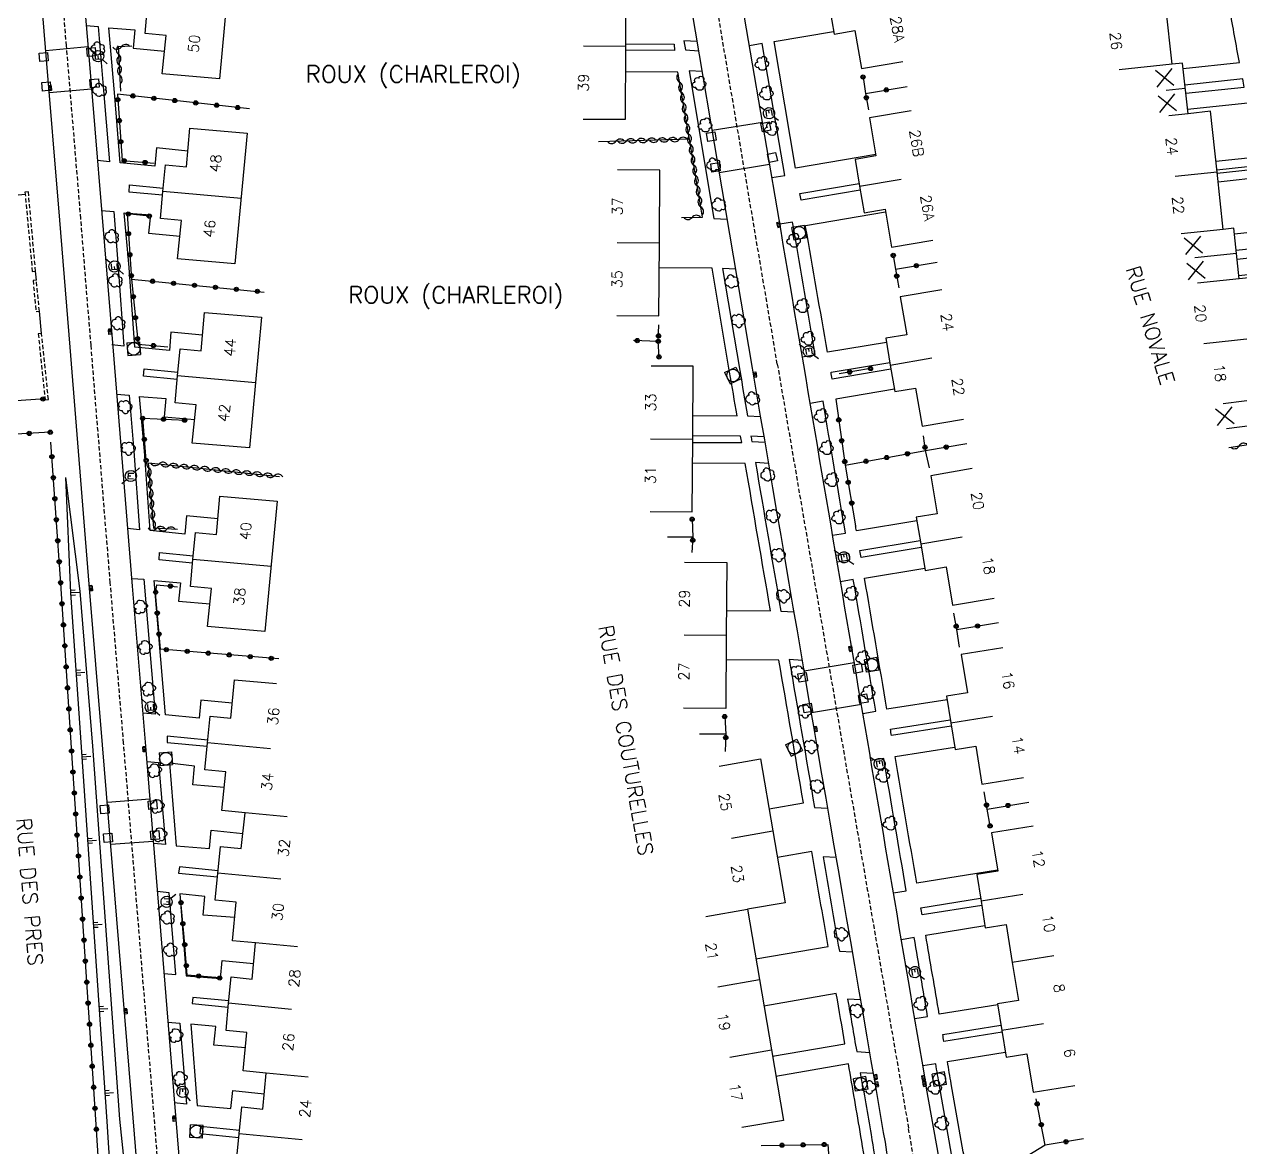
# Model space of a CAD drawing. Header units: millimetres. Extents: x 150999 to 152000, y 125999 to 127001.
# Drawn here: x 151342.5 to 151486.9, y 126386 to 126519.3 of the extents above; entities that cross this region are included whole.
import ezdxf
from ezdxf.enums import TextEntityAlignment as Align

# ---------------------------------------------------------------- set-up
doc = ezdxf.new("R2010")
doc.units = ezdxf.units.MM
doc.linetypes.add('DASHED', pattern=[0.75, 0.5, -0.25])
doc.layers.get('0').update_dxf_attribs({"linetype": 'CONTINUOUS'})
for name, color, linetype in [('W0001', 6, 'DASHED'), ('W0008', 7, 'CONTINUOUS'), ('W0100', 7, 'CONTINUOUS'), ('W0112', 1, 'DASHED'), ('W0211', 2, 'CONTINUOUS'), ('W0300', 7, 'CONTINUOUS'), ('W0310', 3, 'CONTINUOUS'), ('W0322', 7, 'CONTINUOUS'), ('W0334', 7, 'CONTINUOUS'), ('W0400', 7, 'CONTINUOUS'), ('W0420', 7, 'CONTINUOUS'), ('W0471', 7, 'CONTINUOUS'), ('W0980', 7, 'CONTINUOUS'), ('W0989', 7, 'CONTINUOUS'), ('W0991', 7, 'CONTINUOUS'), ('W1102', 7, 'CONTINUOUS')]:
    doc.layers.add(name, color=color, linetype=linetype)
doc.styles.get("Standard").update_dxf_attribs({"font": 'romans.shx', "width": 0.85})

# ---------------------------------------------------------------- blocks, each defined once
blk = doc.blocks.new('t322o')
at = {"color": 0, "linetype": 'Continuous'}
for radius in [0.25, 0.15]:
    blk.add_circle((0, 0), radius, dxfattribs=at)
blk = doc.blocks.new('t112o')
at = {"color": 0, "linetype": 'Continuous'}
for p, q in [((-0.5, 0.5), (0.5, 0.5)), ((-0.5, -0.5), (-0.5, 0.5)), ((0.5, 0.5), (0.5, -0.5)), ((0.5, -0.5), (-0.5, -0.5))]:
    blk.add_line(p, q, dxfattribs=at)
blk = doc.blocks.new('t310o')
at = {"color": 0, "linetype": 'Continuous'}
for centre, start, end in [((-0.5, 0.38), 216.8699, 323.1304), ((0.5, -0.37), 36.8699, 143.1303)]:
    blk.add_arc(centre, 0.625, start, end, dxfattribs=at)
blk = doc.blocks.new('t211o')
at = {"color": 0, "linetype": 'Continuous'}
for p, q in [((-0.29, 0.5), (-0.29, 0)), ((0, 1), (0, 0)), ((0.29, 0.5), (0.29, 0))]:
    blk.add_line(p, q, dxfattribs=at)
blk = doc.blocks.new('T300')
for p, q in [((-0.8, 0.51), (-0.86, 0.34)), ((-0.86, 0.34), (-0.86, 0.17)), ((-0.86, 0.17), (-0.74, 0.06)), ((-0.69, 0.63), (-0.8, 0.51)), ((-0.8, -0.06), (-0.74, 0.06)), ((-0.74, 0.06), (-0.69, 0.11)), ((-0.57, 0.69), (-0.69, 0.63)), ((-0.46, 0.69), (-0.57, 0.69)), ((-0.29, 0.63), (-0.46, 0.69)), ((-0.29, 0.63), (-0.17, 0.74)), ((-0.23, 0.57), (-0.29, 0.63)), ((-0.17, 0.74), (-0.06, 0.8)), ((-0.06, 0.8), (0.06, 0.8)), ((0.06, 0.8), (0.23, 0.74)), ((0.23, 0.74), (0.34, 0.63)), ((0.34, 0.63), (0.4, 0.51)), ((0.46, 0.46), (0.34, 0.46)), ((0.4, 0.51), (0.4, 0.46)), ((0.57, 0.4), (0.46, 0.46)), ((0.57, 0.4), (0.69, 0.29)), ((0.69, 0.29), (0.74, 0.17)), ((0.74, 0.06), (0.69, -0.17)), ((0.74, 0.17), (0.74, 0.06)), ((-0.8, -0.17), (-0.8, -0.06)), ((-0.8, -0.23), (-0.8, -0.17)), ((-0.74, -0.34), (-0.8, -0.23)), ((-0.69, -0.4), (-0.74, -0.34)), ((-0.51, -0.46), (-0.69, -0.4)), ((-0.4, -0.46), (-0.51, -0.46)), ((-0.4, -0.46), (-0.34, -0.46)), ((-0.34, -0.46), (-0.34, -0.4)), ((-0.34, -0.51), (-0.34, -0.46)), ((-0.29, -0.63), (-0.34, -0.51)), ((-0.17, -0.74), (-0.29, -0.63)), ((-0.06, -0.8), (-0.17, -0.74)), ((0.06, -0.8), (-0.06, -0.8)), ((0.17, -0.74), (0.06, -0.8)), ((0.23, -0.69), (0.17, -0.74)), ((0.29, -0.46), (0.23, -0.46)), ((0.29, -0.63), (0.23, -0.69)), ((0.46, -0.4), (0.29, -0.46)), ((0.34, -0.51), (0.29, -0.63)), ((0.34, -0.51), (0.34, -0.46)), ((0.57, -0.34), (0.46, -0.4)), ((0.63, -0.29), (0.57, -0.34)), ((0.69, -0.17), (0.63, -0.29))]:
    blk.add_line(p, q)
blk = doc.blocks.new('T400')
for p, q in [((-0.15, 0.3), (0.15, 0.3)), ((-0.15, -0.25), (-0.15, 0.3)), ((-0.15, 0.15), (0.15, 0.15)), ((-0.15, 0), (0.15, 0)), ((0.15, 0.3), (0.15, -0.25)), ((-0.15, -0.15), (0.15, -0.15)), ((-0.15, -0.25), (-0.15, -0.3)), ((-0.15, -0.3), (0.15, -0.3)), ((0.15, -0.3), (0.15, -0.25))]:
    blk.add_line(p, q)
blk = doc.blocks.new('T471')
for p, q in [((-0.333334, 0.333334), (-0.333334, -0.333334)), ((-0.333334, 0.333334), (0.333334, 0.333334)), ((-0.333334, 0), (0, 0)), ((0.500001, 0.500001), (1.000002, 1.000002)), ((-0.500001, -0.500001), (-1.000002, -1.000002)), ((-0.333334, -0.333334), (0.333334, -0.333334))]:
    blk.add_line(p, q)
blk.add_ellipse((0, 0), major_axis=(0.471405, 0.471405), ratio=1, start_param=5.4977871438, end_param=11.780972451)
blk = doc.blocks.new('T420')
for p, q in [((0.75, 0.75), (-0.75, 0.75)), ((-0.75, 0.75), (-0.75, -0.75)), ((0.75, 0.75), (0.75, -0.75)), ((0.75, -0.75), (-0.75, -0.75))]:
    blk.add_line(p, q)
blk.add_ellipse((0, 0), major_axis=(-0.53, 0.53), ratio=1, start_param=3.926991, end_param=10.210176)
blk = doc.blocks.new('t991o')
at = {"color": 0, "linetype": 'Continuous'}
for p, q in [((-1, 1), (1, -1)), ((-1, -1), (1, 1))]:
    blk.add_line(p, q, dxfattribs=at)

msp = doc.modelspace()

# ---------------------------------------------------------------- linework, layer by layer
at = {"layer": 'W0001'}
for points in [[(151483.07, 126014.25, -0.000463), (151465.48, 126121.41, 0.000328), (151442.8, 126260.36, 0.101931), (151437.67, 126274.58, -0.295589), (151437.91, 126280.29, 0.116471), (151443.73, 126299.09, -0.011498), (151445.36, 126310.69, 0.049077), (151450.21, 126349.63, 0.050108), (151447.47, 126388.3, -0.000595), (151431.9, 126478.98), (151424.7, 126521.56, 0.002254), (151411.43, 126599.34, 0.406265), (151396.07, 126610.27), (151389.67, 126609.02, 0.044346), (151379.93, 126606.54), (151374.75, 126605.55), (151370.37, 126603.33), (151366.54, 126599.96), (151356.47, 126594.23), (151321.48, 126574.08), (151307.47, 126566.04)], [(151366.76, 126238.5, 0.154631), (151378.41, 126265.19, 0.103525), (151375.44, 126294.22, -0.03208), (151364.09, 126338.78, -0.013787), (151360.93, 126358.66, -0.01199), (151358.91, 126377.59), (151357.94, 126389.7), (151354.32, 126433.99), (151352.73, 126453.04), (151350.45, 126481.2), (151349.24, 126496.27), (151347.54, 126516.77), (151346.67, 126527.46), (151343.86, 126561.44, 0.049583), (151341.99, 126571.64, 0.07302), (151336.86, 126582.94, 0.51535)]]:
    msp.add_lwpolyline(points, format="xyb", dxfattribs=at)
at = {"layer": 'W0008'}
for points in [[(151763.23, 126502.82, 0.04784), (151738.65, 126543.01, 0.037428), (151713.93, 126571.65, 0.026113), (151676.15, 126603.66, 0.043958), (151645.47, 126626.27, 0.06869), (151615.89, 126637.24, -0.067758), (151606.11, 126641.3), (151586.22, 126653.91, 0.190937), (151564.94, 126657.36, 0.061077), (151535.82, 126646.97), (151496.35, 126627.17, 0.390129), (151493.8, 126619.04), (151499.22, 126608.77, -0.421219), (151497.79, 126604.32, 0.00231), (151458, 126584.35), (151443.59, 126577.08), (151441.44, 126575.97), (151435.75, 126573.12, -0.483704), (151417.29, 126583.22, -0.000014), (151404.9, 126655.69)], [(151447.22, 126349.71, 0.050115), (151444.52, 126387.79, -0.000595), (151428.95, 126478.48), (151421.74, 126521.07, 0.002254), (151408.49, 126598.81, 0.404469), (151396.58, 126607.32), (151390.24, 126606.08), (151387.66, 126605.54, 0.0724), (151373.44, 126600.37), (151356.8, 126590.77, 0.288462), (151345.86, 126567.21), (151349.17, 126527.52), (151350.07, 126516.95), (151351.72, 126496.86), (151353.04, 126481.02), (151355.35, 126452.63), (151356.92, 126433.65), (151360.34, 126391.27), (151361.52, 126377.23, 0.018577)], [(151336.03, 126285.25), (151366.6, 126284.07, 0.496368), (151373.07, 126293.45, -0.032084), (151361.64, 126338.32, -0.013787), (151358.45, 126358.33, -0.011991), (151356.42, 126377.39), (151355.45, 126389.5), (151351.83, 126433.78), (151350.23, 126452.84), (151347.96, 126481), (151346.75, 126496.07), (151345.05, 126516.56), (151344.18, 126527.25), (151340.86, 126567.41, 0.526207), (151328.85, 126574.84), (151308.98, 126563.41)]]:
    msp.add_lwpolyline(points, format="xyb", dxfattribs=at)
msp.add_lwpolyline([(151506.64, 126348.26), (151486.36, 126351.48, -0.141065), (151465.11, 126361.43, -0.156616), (151451.07, 126384.89), (151449.62, 126393.05, -0.000171), (151432.34, 126494.77), (151424.62, 126540.06, -0.324334), (151438.89, 126567.94), (151447.76, 126572.51), (151464.92, 126581.09, -0.509902), (151482.04, 126572.19), (151482.86, 126566.29), (151486.75, 126535.22, 0.024473), (151490.66, 126510.78, 0.036823), (151499.28, 126482.2), (151505.02, 126467.04), (151516.25, 126437.43), (151521.18, 126424.47), (151531.19, 126398, -0.017049), (151535.08, 126387.57, -0.109233), (151538.09, 126358.96, -0.426179), (151520.33, 126346)], format="xyb", close=True, dxfattribs=at)
at = {"layer": 'W0100'}
for points in [[(151485.19, 126471.33), (151490.15, 126471.95), (151489.78, 126474.9), (151491.05, 126475.06), (151490.15, 126482.21), (151489.39, 126489.39), (151486.72, 126489.11), (151486.08, 126495.11), (151484.81, 126494.97), (151484.09, 126501.76), (151483.29, 126508.99), (151480.64, 126508.69), (151479.98, 126514.71), (151478.75, 126514.57), (151477.99, 126521.4), (151477.23, 126528.58), (151475.94, 126528.45), (151475.63, 126531.43), (151470.65, 126530.9)], [(151444.2, 126530.24), (151439.27, 126529.4), (151440.04, 126524.89), (151437.57, 126524.47), (151438.1, 126521.31), (151438.63, 126518.15), (151441.11, 126518.57), (151441.88, 126514.05), (151446.81, 126514.89)], [(151408.87, 126508.07), (151413.87, 126508.04), (151413.91, 126516.67), (151413.96, 126525.3), (151408.96, 126525.33)], [(151447.78, 126509.03), (151442.85, 126508.2), (151443.61, 126503.69), (151441.14, 126503.27), (151441.67, 126500.11), (151442.2, 126496.95), (151444.68, 126497.36), (151445.44, 126492.84), (151450.37, 126493.67)], [(151412.85, 126484.73), (151417.85, 126484.7), (151417.9, 126493.35), (151417.94, 126501.99), (151412.94, 126502.02)], [(151451.41, 126487.8), (151446.48, 126486.96), (151447.25, 126482.45), (151444.78, 126482.04), (151445.31, 126478.87), (151445.84, 126475.71), (151448.31, 126476.13), (151449.08, 126471.61), (151454.01, 126472.44)], [(151416.81, 126461.47), (151421.81, 126461.45), (151421.86, 126470.08), (151421.91, 126478.72), (151416.91, 126478.74)], [(151455.03, 126466.57), (151450.1, 126465.73), (151450.86, 126461.22), (151448.39, 126460.8), (151448.92, 126457.64), (151449.45, 126454.48), (151451.93, 126454.9), (151452.69, 126450.38), (151457.62, 126451.21)], [(151420.89, 126455.48), (151425.89, 126455.45), (151425.84, 126446.78), (151425.78, 126438.11), (151420.78, 126438.14)], [(151458.67, 126445.29), (151453.73, 126444.5), (151454.45, 126439.98), (151451.98, 126439.58), (151452.48, 126436.42), (151452.99, 126433.25), (151455.47, 126433.65), (151456.19, 126429.12), (151461.13, 126429.91)], [(151367.71, 126384.42), (151368.03, 126387.63), (151368.34, 126390.81), (151370.84, 126390.53), (151371.24, 126394.82), (151368.51, 126395.08), (151368.95, 126399.65), (151366.47, 126399.89), (151366.78, 126403.11), (151367.09, 126406.25), (151369.56, 126405.99), (151369.96, 126410.28), (151367.24, 126410.54), (151367.69, 126415.11), (151365.17, 126415.36), (151365.81, 126421.74), (151368.28, 126421.48), (151368.73, 126425.71), (151365.99, 126426), (151366.44, 126430.58), (151363.97, 126430.81), (151364.27, 126434.01), (151364.57, 126437.19), (151367.04, 126436.96), (151367.47, 126441.52), (151372.45, 126441.05)], [(151424.99, 126431.26), (151429.92, 126432.11), (151431.38, 126423.58), (151432.84, 126415.04), (151428.34, 126414.28), (151429.77, 126405.92), (151431.2, 126397.57), (151432.62, 126389.21), (151427.7, 126388.37)]]:
    msp.add_lwpolyline(points, dxfattribs=at)
for points in [[(151365.69, 126512.85), (151358.9, 126513.44), (151359.37, 126517.97), (151356.86, 126518.21), (151357.15, 126521.41), (151357.46, 126524.61), (151359.96, 126524.37), (151360.35, 126528.94), (151367.14, 126528.36)], [(151367.52, 126490.89), (151360.73, 126491.48), (151361.19, 126496.01), (151358.69, 126496.25), (151358.98, 126499.45), (151359.29, 126502.65), (151361.79, 126502.41), (151362.18, 126506.98), (151368.97, 126506.39)], [(151369.25, 126469.03), (151362.46, 126469.61), (151362.93, 126474.15), (151360.43, 126474.39), (151360.71, 126477.59), (151361.02, 126480.78), (151363.52, 126480.54), (151363.91, 126485.11), (151370.7, 126484.53)], [(151371.08, 126447.23), (151364.29, 126447.82), (151364.76, 126452.35), (151362.25, 126452.59), (151362.54, 126455.79), (151362.85, 126458.99), (151365.35, 126458.75), (151365.74, 126463.32), (151372.53, 126462.73)]]:
    msp.add_lwpolyline(points, close=True, dxfattribs=at)
at = {"layer": 'W0100', "flags": 128}
msp.add_lwpolyline([(151462.26, 126424.12), (151457.32, 126423.33), (151458.05, 126418.81), (151455.58, 126418.41), (151456.08, 126415.25), (151456.58, 126412.08), (151459.06, 126412.48), (151459.79, 126407.95), (151460.51, 126403.43), (151458.04, 126403.03), (151458.55, 126399.87), (151459.05, 126396.7), (151461.53, 126397.1), (151462.25, 126392.57), (151467.19, 126393.36)], dxfattribs=at)
at = {"layer": 'W0112'}
for points in [[(151342.61, 126499.4), (151343.48, 126489.97), (151343.87, 126490), (151343.01, 126499.44)], [(151343.57, 126488.91), (151343.92, 126485.21), (151344.32, 126485.25), (151343.96, 126488.95)], [(151345.39, 126474.78), (151344.59, 126482.62), (151344.19, 126482.58), (151344.99, 126474.74)]]:
    msp.add_lwpolyline(points, close=True, dxfattribs=at)
at = {"layer": 'W0211'}
for points in [[(151359.79, 126290.31), (151366.84, 126290.77), (151362.46, 126311.53), (151356.86, 126337.13), (151354.19, 126360.37), (151352.36, 126389.09), (151349.33, 126433.53), (151348.07, 126451.82), (151347.45, 126465.52)], [(151359.79, 126290.31), (151365.02, 126285.81), (151369.08, 126286.4), (151371.39, 126291.75), (151364.39, 126312), (151359.27, 126337.68), (151356.89, 126360.59), (151353.87, 126389.36), (151350.66, 126433.63), (151349.16, 126452.04), (151347.45, 126465.52)]]:
    msp.add_lwpolyline(points, dxfattribs=at)
at = {"layer": 'W0310'}
for points in [[(151355.29, 126516.7), (151353.68, 126516.62), (151353.96, 126511.39)], [(151420.54, 126496.38), (151423.03, 126496.4), (151421.48, 126505.68), (151420.11, 126513.62)], [(151421.48, 126505.68), (151410.69, 126505.37)], [(151485.47, 126469.07), (151499.95, 126471.29)], [(151360.72, 126459.35), (151357.91, 126459.5), (151357.28, 126467.25), (151372.81, 126465.65)]]:
    msp.add_lwpolyline(points, dxfattribs=at)
at = {"layer": 'W0322'}
for p, q in [((151442.37, 126511.11), (151447.3, 126511.94)), ((151445.93, 126490.24), (151450.86, 126491.08)), ((151421.89, 126458.44), (151418.87, 126458.45)), ((151425.8, 126435.04), (151422.67, 126435.06))]:
    msp.add_line(p, q, dxfattribs=at)
for points in [[(151442.07, 126513.05), (151442.37, 126511.11), (151442.73, 126509.14)], [(151369.24, 126509.28), (151353.58, 126511.01), (151354.13, 126503.13), (151357.96, 126502.81)], [(151331.11, 126498.06), (151342.64, 126499.14)], [(151357.36, 126496.55), (151354.74, 126496.81), (151355.26, 126489.05), (151356.04, 126481.33), (151359.56, 126481.03)], [(151445.66, 126491.88), (151445.93, 126490.24), (151446.31, 126488.04)], [(151355.26, 126489.05), (151370.99, 126487.53)], [(151417.86, 126479.83), (151417.77, 126481.68), (151417.84, 126483.64)], [(151417.77, 126481.68), (151414.84, 126481.79)], [(151442.96, 126478.45), (151439.23, 126477.81)], [(151344.98, 126474.85), (151333.18, 126474.04)], [(151438.83, 126474.83), (151439.95, 126467), (151441.18, 126459.8)], [(151356.99, 126467.56), (151356.58, 126472.56), (151361.71, 126472.31)], [(151345.61, 126470.89), (151333.51, 126470.19)], [(151449.94, 126466.67), (151449.48, 126468.71), (151449.24, 126470.47)], [(151342.98, 126360.11), (151352.85, 126360.72), (151351.05, 126388.72), (151348.12, 126433.42), (151346.86, 126452.94), (151345.69, 126469.71)], [(151439.95, 126467), (151449.48, 126468.71), (151454.41, 126469.55)], [(151421.79, 126460.57), (151421.89, 126458.44), (151421.76, 126456.63)], [(151372.72, 126443.98), (151358.68, 126445.14), (151358.11, 126451.8), (151358.25, 126452.77), (151360.72, 126452.55)], [(151453.53, 126445.4), (151453.2, 126447.48), (151452.86, 126449.4)], [(151453.2, 126447.48), (151458.13, 126448.32)], [(151425.65, 126437.14), (151425.8, 126435.04), (151425.69, 126432.98)], [(151457.15, 126424.17), (151456.81, 126426.17), (151456.46, 126428.23)], [(151456.81, 126426.17), (151461.74, 126427)], [(151365.72, 126406.12), (151361.85, 126406.47), (151361.5, 126410.95), (151361.08, 126415.62)], [(151468.24, 126387.03), (151463.69, 126386.26), (151462.62, 126391.77)], [(151430, 126386.24), (151437.88, 126386.35), (151438.04, 126384.23)]]:
    msp.add_lwpolyline(points, dxfattribs=at)
at = {"layer": 'W0334'}
msp.add_line((151420.11, 126513.62), (151413.9, 126513.65), dxfattribs=at)
for points in [[(151480.05, 126514.07), (151486.75, 126514.78, -0.006251), (151485.62, 126521.08), (151478.12, 126520.28)], [(151480.37, 126511.13), (151487.32, 126511.86, -0.000948), (151487.13, 126512.82), (151480.27, 126512.09)], [(151483.94, 126503.06), (151489.24, 126503.63, -0.007877), (151487.72, 126509.95), (151480.59, 126509.19)], [(151484.1, 126501.64), (151489.61, 126502.22, -0.000448), (151489.52, 126502.58), (151484.06, 126502)], [(151486.15, 126494.46), (151491.65, 126495.05, -0.00774), (151489.89, 126501.19), (151484.21, 126500.59)], [(151444.86, 126481.55), (151437.86, 126480.38, -0.000024), (151435.26, 126495.26), (151435.23, 126495.44), (151444.73, 126497.04)], [(151434.87, 126479.85), (151436.39, 126480.11, -0.000025), (151433.86, 126495.02), (151433.72, 126495.83), (151432.2, 126495.57)], [(151486.47, 126491.45), (151492.57, 126492.1, -0.001264), (151492.25, 126493.09), (151486.36, 126492.47)], [(151421.88, 126472.88), (151427.12, 126472.85, -0.000034), (151426.24, 126478.02), (151424.16, 126490.36), (151417.88, 126490.4)], [(151426.96, 126490.23), (151425.39, 126490.33), (151427.44, 126478.22, 0.000035), (151428.35, 126472.85), (151429.92, 126472.75)], [(151490.02, 126483.47), (151495.34, 126484.03, -0.007869), (151493.2, 126490.16), (151486.68, 126489.46)], [(151445.39, 126478.37), (151438.41, 126477.21, -0.000001), (151438.27, 126478.01), (151445.26, 126479.18)], [(151445.79, 126475.99), (151438.83, 126474.83, -0.000033)], [(151438.46, 126458.68), (151439.98, 126458.93, -0.000026), (151437.33, 126474.56), (151435.81, 126474.3)], [(151421.86, 126469.69), (151427.67, 126469.66, -0.000005), (151427.54, 126470.43), (151421.86, 126470.46)], [(151430.33, 126470.34), (151428.77, 126470.44, 0.000004), (151428.88, 126469.8), (151430.44, 126469.7)], [(151425.86, 126449.72), (151431.09, 126449.69, -0.000115), (151428.1, 126467.17), (151421.84, 126467.21)], [(151430.87, 126467.2), (151429.3, 126467.3, 0.000116), (151432.32, 126449.67), (151433.89, 126449.57)], [(151448.46, 126460.39), (151441.29, 126459.19, -0.000001), (151441.18, 126459.8)], [(151448.99, 126457.21), (151441.83, 126456.01, -0.000001), (151441.69, 126456.84), (151448.85, 126458.04)], [(151439, 126455.51), (151440.52, 126455.76, -0.000001), (151440.4, 126456.51), (151438.87, 126456.25)], [(151452.05, 126439.15), (151444.91, 126438.02, -0.000026), (151442.25, 126453.56), (151449.4, 126454.76)], [(151442.06, 126437.52), (151443.58, 126437.77, -0.000026), (151440.92, 126453.4), (151439.4, 126453.14)], [(151430.93, 126426.2), (151435, 126426.89, -0.000111), (151432.09, 126443.85), (151425.82, 126443.89)], [(151434.88, 126443.8), (151433.31, 126443.9, 0.000115), (151436.32, 126426.37), (151437.89, 126426.27)], [(151452.55, 126436), (151445.45, 126434.88, -0.000001), (151445.32, 126435.64), (151452.43, 126436.77)], [(151458.03, 126418.9), (151448.45, 126417.37, -0.000025), (151445.87, 126432.4), (151452.94, 126433.52)], [(151445.68, 126416.22), (151447.2, 126416.48, -0.000026), (151444.53, 126432.17), (151443.01, 126431.91)], [(151429.34, 126408.4), (151437.93, 126409.87, -0.000074), (151435.99, 126421.12), (151431.92, 126420.43)], [(151438.9, 126420.4), (151437.33, 126420.5, 0.000073), (151439.26, 126409.31), (151440.82, 126409.21)], [(151456.16, 126414.73), (151449.1, 126413.61, -0.000001), (151448.95, 126414.46), (151456.03, 126415.58)], [(151458.06, 126402.92), (151451.12, 126401.81, -0.000016), (151449.51, 126411.21), (151456.54, 126412.33)], [(151448.22, 126401.3), (151449.74, 126401.56, -0.000016), (151448.15, 126410.91), (151446.63, 126410.65)], [(151431.32, 126396.85), (151439.92, 126398.32, -0.000039), (151438.9, 126404.26), (151430.3, 126402.79)], [(151441.81, 126403.51), (151440.24, 126403.61, 0.000041), (151441.32, 126397.38), (151442.88, 126397.28)], [(151458.57, 126399.68), (151451.67, 126398.59, -0.000001), (151451.53, 126399.42), (151458.44, 126400.52)], [(151463.69, 126386.26), (151455.25, 126381.12, -0.027218), (151453.97, 126385.48), (151452.54, 126393.56, -0.000004), (151452.08, 126396.21), (151458.95, 126397.3)], [(151438.17, 126377.51), (151443.25, 126377.49, 0.013209), (151441.82, 126387.32, -0.000056), (151440.34, 126395.91), (151431.73, 126394.44)], [(151452.53, 126379.94), (151453.98, 126380.46, -0.028603), (151452.58, 126385.2), (151451.14, 126393.32, -0.000004), (151450.7, 126395.94), (151449.17, 126395.68)], [(151443.32, 126394.76), (151441.75, 126394.86, 0.000048), (151443.02, 126387.53, -0.013229), (151444.46, 126377.61), (151446.01, 126377.51)]]:
    msp.add_lwpolyline(points, format="xyb", dxfattribs=at)
for points in [[(151349.88, 126519.16), (151351.31, 126519.06), (151351.86, 126512.39), (151352.63, 126502.98), (151351.2, 126503.14)], [(151361.95, 126504.27), (151358.21, 126504.64), (151358.01, 126502.46), (151353.9, 126502.87), (151353.27, 126510.75), (151352.56, 126518.91), (151355.66, 126518.65), (151355.46, 126516.48), (151359.18, 126516.14)], [(151443.58, 126503.84), (151434.07, 126502.23), (151431.51, 126517.25), (151438.58, 126518.46)], [(151345.08, 126516.2), (151350.09, 126516.67)], [(151413.91, 126516.99), (151419.65, 126516.96), (151419.68, 126516.2), (151413.91, 126516.23)], [(151422.39, 126517.25), (151420.82, 126517.35), (151421.01, 126516.26), (151422.57, 126516.16)], [(151431.26, 126501.12), (151432.78, 126501.38), (151430.11, 126517.03), (151428.59, 126516.77)], [(151422.99, 126513.69), (151421.42, 126513.79), (151424.38, 126496.28), (151425.95, 126496.18)], [(151345.5, 126511.21), (151350.5, 126511.67)], [(151430.14, 126507.67), (151424.17, 126506.69)], [(151425.01, 126501.72), (151430.98, 126502.72)], [(151358.94, 126499.03), (151354.96, 126499.39), (151355.01, 126500.27), (151359.02, 126499.88)], [(151441.75, 126499.62), (151434.71, 126498.44), (151434.58, 126499.24), (151441.62, 126500.42)], [(151351.69, 126497.2), (151353.14, 126497.1), (151353.69, 126490.43), (151354.36, 126481.12), (151352.93, 126481.28)], [(151363.68, 126482.4), (151359.94, 126482.78), (151359.75, 126480.59), (151355.64, 126481), (151354.96, 126490.46), (151354.39, 126496.95), (151357.49, 126496.69), (151357.29, 126494.52), (151361.01, 126494.18)], [(151343.96, 126488.95), (151343.87, 126490)], [(151344.59, 126482.62), (151344.32, 126485.25)], [(151360.67, 126477.16), (151356.69, 126477.53), (151356.74, 126478.41), (151360.75, 126478.01)], [(151353.49, 126475.41), (151354.97, 126475.3), (151355.52, 126468.63), (151356.19, 126459.32), (151354.79, 126459.48)], [(151365.51, 126460.61), (151361.77, 126460.98), (151361.58, 126458.79), (151357.47, 126459.21), (151356.79, 126468.66), (151356.22, 126475.15), (151359.32, 126474.89), (151359.12, 126472.72), (151362.75, 126472.39)], [(151362.5, 126455.37), (151358.52, 126455.73), (151358.57, 126456.61), (151362.58, 126456.21)], [(151355.28, 126453.54), (151356.7, 126453.44), (151358.06, 126437.43), (151356.6, 126437.54)], [(151367.21, 126438.73), (151363.5, 126439.11), (151363.29, 126436.96), (151359.3, 126437.34), (151357.95, 126453.29), (151361.05, 126453.02), (151360.85, 126450.86), (151364.57, 126450.52)], [(151435.09, 126442.57), (151441.03, 126443.55)], [(151441.88, 126438.56), (151435.94, 126437.58)], [(151364.31, 126434.36), (151359.48, 126434.82), (151359.5, 126434.08), (151364.24, 126433.64)], [(151366.26, 126428.74), (151362.53, 126429.03), (151362.74, 126431.26), (151359.75, 126431.6), (151360.55, 126421.81), (151364.5, 126421.5), (151364.72, 126423.65), (151368.47, 126423.27)], [(151357.43, 126427.36), (151352.39, 126426.95)], [(151357.84, 126422.33), (151352.8, 126421.94)], [(151365.52, 126418.85), (151360.94, 126419.31), (151360.85, 126418.57), (151365.45, 126418.12)], [(151367.51, 126413.28), (151363.75, 126413.58), (151363.96, 126415.8), (151360.97, 126416.11), (151361.76, 126406.39), (151365.8, 126406.05), (151366.01, 126408.21), (151369.73, 126407.83)], [(151366.81, 126403.4), (151362.55, 126403.81), (151362.45, 126403.08), (151366.74, 126402.66)], [(151368.78, 126397.83), (151365.04, 126398.13), (151365.25, 126400.36), (151362.28, 126400.64), (151363.06, 126390.99), (151367.05, 126390.61), (151367.26, 126392.76), (151371.01, 126392.38)], [(151368.07, 126388.02), (151363.44, 126388.47), (151363.38, 126387.65), (151367.99, 126387.2)]]:
    msp.add_lwpolyline(points, dxfattribs=at)
at = {"layer": 'W0334', "flags": 128}
for points in [[(151357.07, 126431.81), (151358.45, 126431.68), (151359.27, 126421.94), (151357.86, 126422.07)], [(151359.1, 126406.65), (151360.53, 126406.52), (151359.73, 126416.24), (151358.31, 126416.38)], [(151359.56, 126400.88), (151361, 126400.74), (151361.77, 126391.14), (151360.33, 126391.28)]]:
    msp.add_lwpolyline(points, dxfattribs=at)
at = {"layer": 'W1102'}
for p, q in [((151413.91, 126516.67), (151408.91, 126516.7)), ((151441.67, 126500.11), (151446.6, 126500.94)), ((151368.25, 126498.63), (151358.98, 126499.45)), ((151417.9, 126493.35), (151412.9, 126493.37)), ((151445.31, 126478.87), (151450.24, 126479.71)), ((151369.98, 126476.77), (151360.71, 126477.59)), ((151416.86, 126470.11), (151421.86, 126470.08)), ((151448.92, 126457.64), (151453.85, 126458.47)), ((151371.81, 126454.97), (151362.54, 126455.79)), ((151425.84, 126446.78), (151420.84, 126446.81)), ((151452.48, 126436.42), (151457.42, 126437.21)), ((151371.73, 126433.31), (151364.27, 126434.01)), ((151373.71, 126425.25), (151368.73, 126425.71)), ((151426.45, 126422.73), (151431.38, 126423.58)), ((151372.99, 126417.85), (151365.49, 126418.55)), ((151461.02, 126416.04), (151456.08, 126415.25)), ((151423.41, 126413.43), (151428.34, 126414.28)), ((151374.94, 126409.8), (151369.96, 126410.28)), ((151464.73, 126408.74), (151459.79, 126407.95)), ((151424.84, 126405.08), (151429.77, 126405.92)), ((151374.24, 126402.39), (151366.78, 126403.11)), ((151463.48, 126400.66), (151458.55, 126399.87)), ((151426.27, 126396.72), (151431.2, 126397.57)), ((151376.21, 126394.34), (151371.24, 126394.82)), ((151375.52, 126386.9), (151368.03, 126387.63))]:
    msp.add_line(p, q, dxfattribs=at)
at = {"layer": 'W1102', "flags": 128}
for points in [[(151478.75, 126514.57), (151472.46, 126513.9)], [(151480.31, 126511.7), (151478.03, 126511.46)], [(151480.64, 126508.69), (151478.35, 126508.45)], [(151484.09, 126501.76), (151479.12, 126501.23)], [(151484.81, 126494.97), (151479.83, 126494.45)], [(151486.4, 126492.11), (151481.43, 126491.58)], [(151486.72, 126489.11), (151481.75, 126488.58)], [(151490.15, 126482.21), (151482.51, 126481.4)], [(151489.78, 126474.9), (151484.82, 126474.27)]]:
    msp.add_lwpolyline(points, dxfattribs=at)

# ---------------------------------------------------------------- block references
at = {"layer": 'W0112'}
for p, rotation in [((151344.83, 126515.43), 94.74149670963592), ((151350.49, 126516.01), 94.74149670963592), ((151345.15, 126511.93), 94.74149670963592), ((151350.86, 126512.3), 94.74149670963592), ((151424.06, 126505.97), 187.9099946241015), ((151430.54, 126507.14), 192.0179740022889), ((151431.31, 126503.5), 12.01797400228888), ((151424.56, 126502.33), 7.909994624101511), ((151441.43, 126442.85), 190.5159539303896), ((151434.92, 126441.79), 188.9857145800525), ((151435.49, 126438.17), 8.985714580052479), ((151442.1, 126439.26), 10.51595393038961), ((151357.77, 126426.64), 94.6016457395696), ((151352.07, 126426.13), 94.6016457395696), ((151352.46, 126422.75), 94.6016457395696), ((151358.05, 126423.07), 94.6016457395696)]:
    msp.add_blockref('t112o', p, dxfattribs=dict(at, rotation=rotation))
at = {"layer": 'W0211'}
for p, rotation in [((151348.07, 126451.82), 273.945175479043), ((151348.73, 126442.31), 273.945175479043), ((151349.41, 126432.33), 273.897924013957), ((151350.09, 126422.36), 273.897924013957), ((151350.77, 126412.38), 273.897924013957), ((151351.45, 126402.4), 273.897924013957), ((151352.13, 126392.42), 273.897924013957)]:
    msp.add_blockref('t211o', p, dxfattribs=dict(at, rotation=rotation))
at = {"layer": 'W0300'}
for p, rotation in [((151351.2, 126516.44), 182.741467805561), ((151430.06, 126514.57), 278.929581041885), ((151351.4, 126511.54), 182.741467805561), ((151422.61, 126512.2), 279.412660321767), ((151430.59, 126511.05), 278.929581041885), ((151423.31, 126507.26), 279.412660321767), ((151431.19, 126506.84), 278.929581041885), ((151424.27, 126502.67), 189.325298884847), ((151424.89, 126497.93), 189.325298884847), ((151352.87, 126494.16), 174.320559038133), ((151433.83, 126493.58), 278.929581041885), ((151353.29, 126488.92), 174.320559038133), ((151426.41, 126488.81), 189.325298884847), ((151434.83, 126485.81), 278.929581041885), ((151427.34, 126484.1), 0.8513615569594781), ((151353.63, 126483.82), 174.320559038133), ((151435.53, 126481.95), 278.929581041885), ((151428.9, 126474.92), 189.325298884847), ((151354.55, 126473.87), 357.205177602796), ((151437.08, 126472.77), 279.668871706789), ((151354.93, 126468.93), 357.205177602796), ((151437.72, 126468.95), 279.668871706789), ((151430.69, 126465.88), 188.695616576986), ((151438.34, 126465.16), 279.668871706789), ((151431.44, 126460.92), 0.8513615569594781), ((151439.15, 126460.74), 279.668871706789), ((151432.09, 126456.29), 0.8513615569594781), ((151432.66, 126451.41), 0.8513615569594781), ((151440.66, 126451.67), 279.668871706789), ((151356.36, 126450.24), 93.68923607896524), ((151356.91, 126445.42), 93.68923607896524), ((151442.03, 126444.04), 279.668871706789), ((151434.4, 126442.38), 0.8513615569594781), ((151357.31, 126440.49), 93.68923607896524), ((151442.66, 126439.91), 279.668871706789), ((151435.22, 126437.74), 0.8513615569594781), ((151435.96, 126433.53), 0.8513615569594781), ((151358.01, 126430.81), 94.6016457395696), ((151444.42, 126430.06), 279.6608794365001), ((151436.66, 126428.84), 0.8513615569594781), ((151358.34, 126426.57), 94.6016457395696), ((151445.26, 126424.39), 279.6608794365001), ((151358.65, 126423.19), 94.6016457395696), ((151359.49, 126413.3), 174.819977406261), ((151439.52, 126411.29), 0.8513615569594781), ((151359.81, 126409.47), 174.819977406261), ((151441.41, 126402.2), 0.8513615569594781), ((151448.91, 126403.01), 279.6608794365001), ((151360.55, 126399.36), 93.6795616866072), ((151361.06, 126394.27), 93.6795616866072), ((151442.82, 126393.13), 0.8513615569594781), ((151450.58, 126393.04), 279.653662527812), ((151451.41, 126388.79), 279.653662527812)]:
    msp.add_blockref('T300', p, dxfattribs=dict(at, rotation=rotation))
at = {"layer": 'W0310'}
for p, rotation in [((151354.05, 126516.64), 182.741467805561), ((151353.72, 126515.74), 273.05712138963), ((151353.79, 126514.49), 273.05712138963), ((151353.86, 126513.24), 273.05712138963), ((151420.31, 126512.44), 99.80700089437028), ((151420.53, 126511.21), 99.80700089437028), ((151420.74, 126509.98), 99.80700089437028), ((151420.95, 126508.74), 99.80700089437028), ((151421.17, 126507.51), 99.80700089437028), ((151421.38, 126506.28), 99.80700089437028), ((151412.74, 126505.43), 181.657572651449), ((151413.99, 126505.46), 181.657572651449), ((151415.23, 126505.5), 181.657572651449), ((151416.48, 126505.54), 181.657572651449), ((151417.73, 126505.57), 181.657572651449), ((151418.98, 126505.61), 181.657572651449), ((151420.23, 126505.64), 181.657572651449), ((151421.59, 126505.05), 99.454508737573), ((151421.79, 126503.82), 99.454508737573), ((151422, 126502.58), 99.454508737573), ((151422.2, 126501.35), 99.454508737573), ((151422.41, 126500.12), 99.454508737573), ((151422.61, 126498.88), 99.454508737573), ((151422.82, 126497.65), 99.454508737573), ((151421.79, 126496.39), 0.5251908439548301), ((151486.7, 126469.26), 8.71536361916132), ((151357.32, 126466.66), 94.65621337771692), ((151357.43, 126465.42), 94.65621337771692), ((151358.52, 126467.12), 354.1174334293949), ((151359.76, 126466.99), 354.1174334293949), ((151361.01, 126466.86), 354.1174334293949), ((151362.25, 126466.74), 354.1174334293949), ((151363.49, 126466.61), 354.1174334293949), ((151364.74, 126466.48), 354.1174334293949), ((151365.98, 126466.35), 354.1174334293949), ((151367.22, 126466.22), 354.1174334293949), ((151368.47, 126466.09), 354.1174334293949), ((151369.71, 126465.97), 354.1174334293949), ((151370.95, 126465.84), 354.1174334293949), ((151357.53, 126464.17), 94.65621337771692), ((151372.2, 126465.71), 354.1174334293949), ((151357.63, 126462.93), 94.65621337771692), ((151357.73, 126461.68), 94.65621337771692), ((151357.83, 126460.43), 94.65621337771692), ((151358.22, 126459.48), 176.943972345065), ((151359.47, 126459.42), 176.943972345065)]:
    msp.add_blockref('t310o', p, dxfattribs=dict(at, rotation=rotation))
at = {"layer": 'W0322'}
for p, rotation in [((151442.07, 126513.05), 278.805376975696), ((151355.42, 126510.81), 173.681381452249), ((151442.46, 126510.59), 280.432057935454), ((151444.83, 126511.52), 278.805376975696), ((151353.62, 126510.37), 274.051873747264), ((151357.91, 126510.53), 173.681381452249), ((151360.39, 126510.26), 173.681381452249), ((151362.88, 126509.98), 173.681381452249), ((151365.36, 126509.71), 173.681381452249), ((151367.85, 126509.43), 173.681381452249), ((151353.8, 126507.88), 274.051873747264), ((151353.98, 126505.38), 274.051873747264), ((151354.38, 126503.11), 355.22990434862), ((151356.87, 126502.91), 355.22990434862), ((151354.87, 126496.8), 174.320559038133), ((151357.36, 126496.55), 174.320559038133), ((151354.9, 126494.46), 273.832624522318), ((151355.06, 126491.96), 273.832624522318), ((151445.66, 126491.88), 279.351899666629), ((151448.4, 126490.66), 278.805376975696), ((151355.23, 126489.47), 273.832624522318), ((151446.07, 126489.42), 279.757947361538), ((151357.75, 126488.81), 354.500642322086), ((151360.24, 126488.57), 354.500642322086), ((151362.73, 126488.33), 354.500642322086), ((151365.21, 126488.09), 354.500642322086), ((151367.7, 126487.85), 354.500642322086), ((151370.19, 126487.61), 354.500642322086), ((151355.47, 126486.98), 275.762153823382), ((151355.72, 126484.49), 275.762153823382), ((151355.97, 126482), 275.762153823382), ((151415.27, 126481.77), 177.918345302924), ((151417.8, 126482.33), 87.90524509866181), ((151357.86, 126481.18), 355.075370121164), ((151417.77, 126481.68), 177.918345302924), ((151417.86, 126479.83), 92.79707245961994), ((151440.49, 126478.03), 189.77376873305), ((151442.96, 126478.45), 189.77376873305), ((151344.74, 126474.83), 183.909553174358), ((151356.58, 126472.54), 94.71892703544341), ((151359.05, 126472.44), 357.205177602796), ((151361.55, 126472.32), 357.205177602796), ((151439.19, 126472.36), 278.173253318718), ((151343.11, 126470.75), 183.338493184739), ((151345.61, 126470.89), 183.338493184739), ((151356.78, 126470.05), 94.71892703544341), ((151439.54, 126469.88), 278.173253318718), ((151449.43, 126469.11), 97.69622507764801), ((151451.95, 126469.13), 278.805376975696), ((151345.81, 126467.99), 93.99340344277816), ((151356.99, 126467.56), 94.71892703544341), ((151439.9, 126467.41), 278.173253318718), ((151442.42, 126467.45), 10.17332968445791), ((151444.88, 126467.89), 10.17332968445791), ((151447.34, 126468.33), 10.17332968445791), ((151345.98, 126465.49), 93.99340344277816), ((151440.31, 126464.94), 279.6608794365001), ((151346.16, 126463), 93.99340344277816), ((151440.73, 126462.48), 279.6608794365001), ((151346.33, 126460.5), 93.99340344277816), ((151421.79, 126460.57), 272.529634521093), ((151346.5, 126458.01), 93.99340344277816), ((151421.86, 126458.07), 265.8597125501769), ((151346.68, 126455.52), 93.99340344277816), ((151346.85, 126453.02), 93.99340344277816), ((151358.12, 126451.91), 81.658553656758), ((151359.87, 126452.63), 354.734244502822), ((151347.01, 126450.53), 93.68923607896524), ((151358.31, 126449.42), 94.89174524192649), ((151347.17, 126448.03), 93.68923607896524), ((151453.13, 126447.87), 99.86442177645255), ((151455.66, 126447.9), 278.805376975696), ((151358.52, 126446.93), 94.89174524192649), ((151347.34, 126445.54), 93.68923607896524), ((151359.38, 126445.08), 175.301662976796), ((151361.87, 126444.88), 175.301662976796), ((151364.36, 126444.67), 175.301662976796), ((151366.85, 126444.47), 175.301662976796), ((151369.34, 126444.26), 175.301662976796), ((151347.5, 126443.04), 93.68923607896524), ((151371.83, 126444.06), 175.301662976796), ((151347.66, 126440.55), 93.68923607896524), ((151347.82, 126438.05), 93.68923607896524), ((151425.65, 126437.14), 274.163041630828), ((151347.98, 126435.56), 93.68923607896524), ((151425.78, 126434.65), 266.8847657358729), ((151348.14, 126433.06), 93.7487601808565), ((151348.3, 126430.57), 93.7487601808565), ((151348.47, 126428.07), 93.7487601808565), ((151348.63, 126425.58), 93.7487601808565), ((151456.73, 126426.64), 99.60449841497415), ((151459.28, 126426.59), 278.805376975696), ((151457.15, 126424.17), 99.48374206114144), ((151348.79, 126423.08), 93.7487601808565), ((151348.96, 126420.59), 93.7487601808565), ((151349.12, 126418.1), 93.7487601808565), ((151349.28, 126415.6), 93.7487601808565), ((151361.13, 126415.05), 95.06030603952371), ((151349.45, 126413.11), 93.7487601808565), ((151361.35, 126412.56), 95.06030603952371), ((151349.61, 126410.61), 93.7487601808565), ((151361.57, 126410.07), 94.45168472006891), ((151349.77, 126408.12), 93.7487601808565), ((151361.76, 126407.58), 94.45168472006891), ((151349.94, 126405.62), 93.7487601808565), ((151363.23, 126406.35), 174.819977406262), ((151365.72, 126406.12), 174.819977406262), ((151350.1, 126403.13), 93.7487601808565), ((151350.27, 126400.63), 93.7487601808565), ((151350.43, 126398.14), 93.7487601808565), ((151350.59, 126395.64), 93.7487601808565), ((151350.76, 126393.15), 93.7487601808565), ((151462.74, 126391.17), 101.006183806337), ((151350.92, 126390.65), 93.7487601808565), ((151351.08, 126388.16), 93.6795616866072), ((151463.22, 126388.71), 101.006183806337), ((151466.16, 126386.68), 278.805376975696), ((151432.46, 126386.27), 0.8513615569593881), ((151434.96, 126386.31), 0.8513615569593881), ((151437.46, 126386.35), 0.8513615569593881)]:
    msp.add_blockref('t322o', p, dxfattribs=dict(at, rotation=rotation))
at = {"layer": 'W0400'}
for p, rotation in [((151345.6, 126511.74), 184.741496709636), ((151432.05, 126495.53), 9.66887170678902), ((151352.7, 126482.82), 184.6614050673363), ((151429.25, 126477.74), 9.598638602820992), ((151350.44, 126452.37), 184.7937254360246), ((151440.59, 126445.2), 9.634054116514996), ((151436.44, 126435.66), 189.1320644396897), ((151356.77, 126433.26), 184.6016457395696), ((151354.55, 126402.15), 183.6795616866072), ((151443.56, 126394.36), 9.678254911241961), ((151449.24, 126394.25), 9.653662527811981), ((151443.71, 126393.5), 9.678254911241961), ((151449.37, 126393.55), 9.653662527811981), ((151360.34, 126389.41), 184.8221580847451)]:
    msp.add_blockref('T400', p, dxfattribs=dict(at, rotation=rotation))
at = {"layer": 'W0420'}
for p, rotation in [((151434.5, 126494.56), 279.668871706789), ((151355.51, 126480.8), 94.6614050673363), ((151426.65, 126477.63), 116.210628793715), ((151443.11, 126443.28), 279.634054116515), ((151433.89, 126433.45), 116.210628793715), ((151359.33, 126432.14), 94.6016457395696), ((151441.81, 126393.55), 279.6782549112419), ((151451.13, 126394.1), 279.653662527812), ((151362.97, 126387.9), 266.319498638872)]:
    msp.add_blockref('T420', p, dxfattribs=dict(at, rotation=rotation))
at = {"layer": 'W0471'}
for p, rotation in [((151351.3, 126515.53), 94.7575031193258), ((151430.9, 126508.76), 278.929581041885), ((151353.23, 126490.57), 94.7575031193258), ((151435.64, 126480.48), 278.929581041885), ((151355.17, 126465.7), 357.205177602796), ((151439.81, 126456.05), 279.668871706789), ((151357.54, 126438.26), 93.68923607896524), ((151444.03, 126431.52), 279.6608794365001), ((151359.42, 126415.16), 174.819977406261), ((151448.22, 126406.81), 279.6608794365001), ((151361.3, 126392.6), 266.319498638872)]:
    msp.add_blockref('T471', p, dxfattribs=dict(at, rotation=rotation))
at = {"layer": 'W0991'}
for p, rotation in [((151477.87, 126512.96), 6.053056535819704), ((151478.19, 126509.95), 6.052948512167609), ((151481.27, 126493.08), 6.05294851221839), ((151481.59, 126490.08), 6.052948507873444), ((151485, 126472.8), 7.169962943079667)]:
    msp.add_blockref('t991o', p, dxfattribs=dict(at, rotation=rotation))

# ---------------------------------------------------------------- texts
at = {"layer": 'W0980'}
for p in [(151388.7, 126513.26), (151393.74, 126487.05)]:
    msp.add_text('ROUX (CHARLEROI)', height=2, dxfattribs=at).set_placement(p, align=Align.MIDDLE)
at = {"layer": 'W0989'}
for s, rotation, p in [('RUE NOVALE', 286.7824, (151476.15, 126483.6)), ('RUE DES COUTURELLES', 280.0827, (151413.94, 126434.32)), ('RUE DES PRES', 274.6656, (151343.18, 126416.33))]:
    msp.add_text(s, height=1.75, rotation=rotation, dxfattribs=at).set_placement(p, align=Align.MIDDLE)
at = {"layer": 'W0991'}
for s, rotation, p in [('28A', 279.6392, (151446.16, 126518.73)), ('26', 276.0531, (151472.09, 126517.32)), ('50', 84.3498, (151362.68, 126517.02)), ('39', 89.6963, (151408.89, 126512.38)), ('26B', 279.5867, (151448.43, 126505.2)), ('24', 276.0529, (151478.73, 126504.84)), ('48', 84.9458, (151365.23, 126502.81)), ('37', 89.6865, (151412.92, 126497.7)), ('26A', 279.5867, (151449.72, 126497.52)), ('22', 276.0529, (151479.47, 126497.84)), ('46', 84.3498, (151364.51, 126495.06)), ('35', 89.6865, (151412.87, 126489.05)), ('24', 279.5867, (151452.06, 126483.96)), ('20', 276.0529, (151482.13, 126484.99)), ('44', 84.9458, (151366.96, 126480.94)), ('18', 276.0529, (151484.43, 126477.92)), ('22', 279.5867, (151453.36, 126476.28)), ('33', 89.6852, (151416.88, 126474.43)), ('42', 84.3498, (151366.24, 126473.19)), ('31', 89.6852, (151416.84, 126465.79)), ('20', 279.5867, (151455.67, 126462.73)), ('40', 84.9458, (151368.79, 126459.15)), ('18', 279.5867, (151456.97, 126455.05)), ('38', 84.3498, (151368.07, 126451.4)), ('29', 89.6288, (151420.87, 126451.14)), ('27', 89.6288, (151420.81, 126442.48)), ('16', 279.108, (151459.28, 126441.45)), ('36', 84.668, (151372.09, 126437.18)), ('14', 279.108, (151460.51, 126433.76)), ('34', 84.6665, (151371.36, 126429.41)), ('25', 279.7015, (151425.72, 126427)), ('32', 84.4468, (151373.35, 126421.55)), ('12', 279.108, (151462.88, 126420.28)), ('23', 279.7015, (151427.18, 126418.47)), ('30', 84.4853, (151372.62, 126413.96)), ('10', 279.108, (151464.11, 126412.59)), ('21', 279.7015, (151424.13, 126409.26)), ('28', 84.6309, (151374.59, 126406.09)), ('8', 279.108, (151465.34, 126404.9)), ('19', 279.7015, (151425.55, 126400.9)), ('26', 84.4853, (151373.87, 126398.5)), ('6', 279.108, (151466.58, 126397.21)), ('17', 279.7015, (151426.98, 126392.55)), ('24', 84.6665, (151375.87, 126390.62))]:
    msp.add_text(s, height=1.25, rotation=rotation, dxfattribs=at).set_placement(p, align=Align.MIDDLE)

doc.saveas('drawing.dxf')
